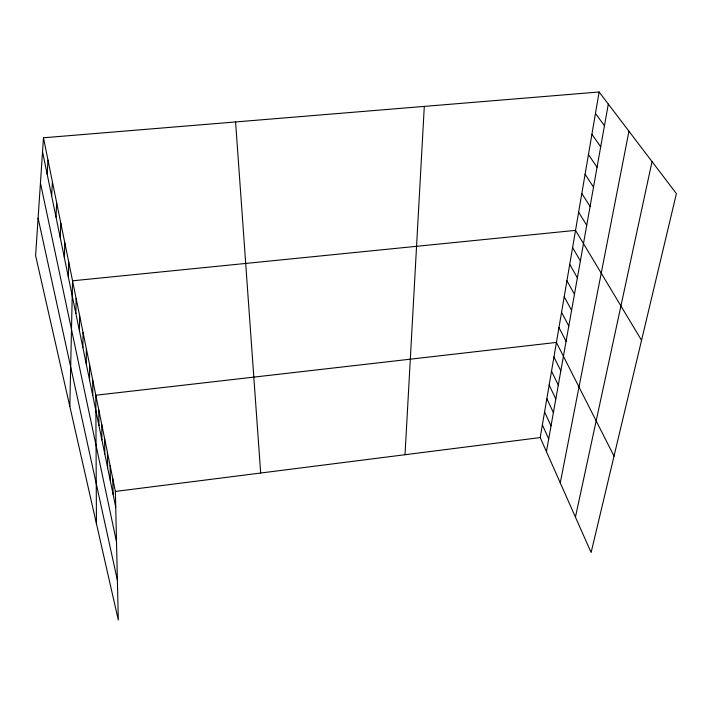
<?xml version="1.0" encoding="UTF-8"?>
<svg xmlns="http://www.w3.org/2000/svg" width="712" height="712" viewBox="0 0 712 712"><rect width="100%" height="100%" fill="white"/><g stroke="black" fill="none" stroke-linecap="round" stroke-linejoin="round"><path stroke-width="1.07" d="M89.561 380.021L89.587 364.615M86.277 364.055L86.348 348.72M82.895 347.67L83.037 332.397M79.433 330.849L79.628 315.656M75.873 313.565L76.131 298.462M69.829 406.427L72.544 280.804L575.527 230.377L641.548 340.3M68.343 276.986L68.744 262.105M64.356 257.628L64.828 242.872M60.253 237.683L60.805 223.079M56.017 217.151L56.657 202.697M51.664 195.978L52.394 181.702M405.021 454.719L424.299 106.391M47.17 174.164L47.989 160.075M43.459 137.781L35.6 255.617L118.299 620.01L115.371 491.449L43.459 137.781L599.121 91.99L676.4 193.628L591.12 552.521L540.203 437.577L599.121 91.99M546.442 451.657L608.306 104.068M560.273 482.887L628.954 131.23M575.438 517.117L652.032 161.58M115.371 491.449L540.203 437.577M595.463 113.439L604.452 125.73M591.903 134.292L600.706 146.779M588.45 154.566L597.065 167.231M585.086 174.298L593.523 187.114M581.811 193.486L590.088 206.462M578.625 212.176L586.732 225.277M572.59 247.58L580.387 260.921M569.733 264.375L577.379 277.813M566.939 280.75L574.451 294.279M564.216 296.726L571.594 310.343M561.554 312.328L568.799 326.016M558.956 327.556L566.076 341.315M614.02 456.143L556.419 342.428L95.809 395.24L96.44 523.685M553.945 356.961L560.825 370.836M551.524 371.166L558.288 385.085M549.157 385.041L555.814 399.005M546.843 398.613L553.384 412.613M544.582 411.883L551.017 425.918M542.366 424.868L548.703 438.93M38.101 218.175L117.4 580.244M40.442 182.966L116.528 541.939M42.533 151.647L115.736 507.113M235.583 121.948L260.672 473.017M112.772 478.651L113.092 494.306M110.111 465.559L110.396 481.205M107.387 452.156L107.637 467.784M104.593 438.441L104.806 454.042M101.736 424.388L101.905 439.963M98.808 409.987L98.932 425.536M92.738 380.119L92.765 395.578"/></g></svg>
